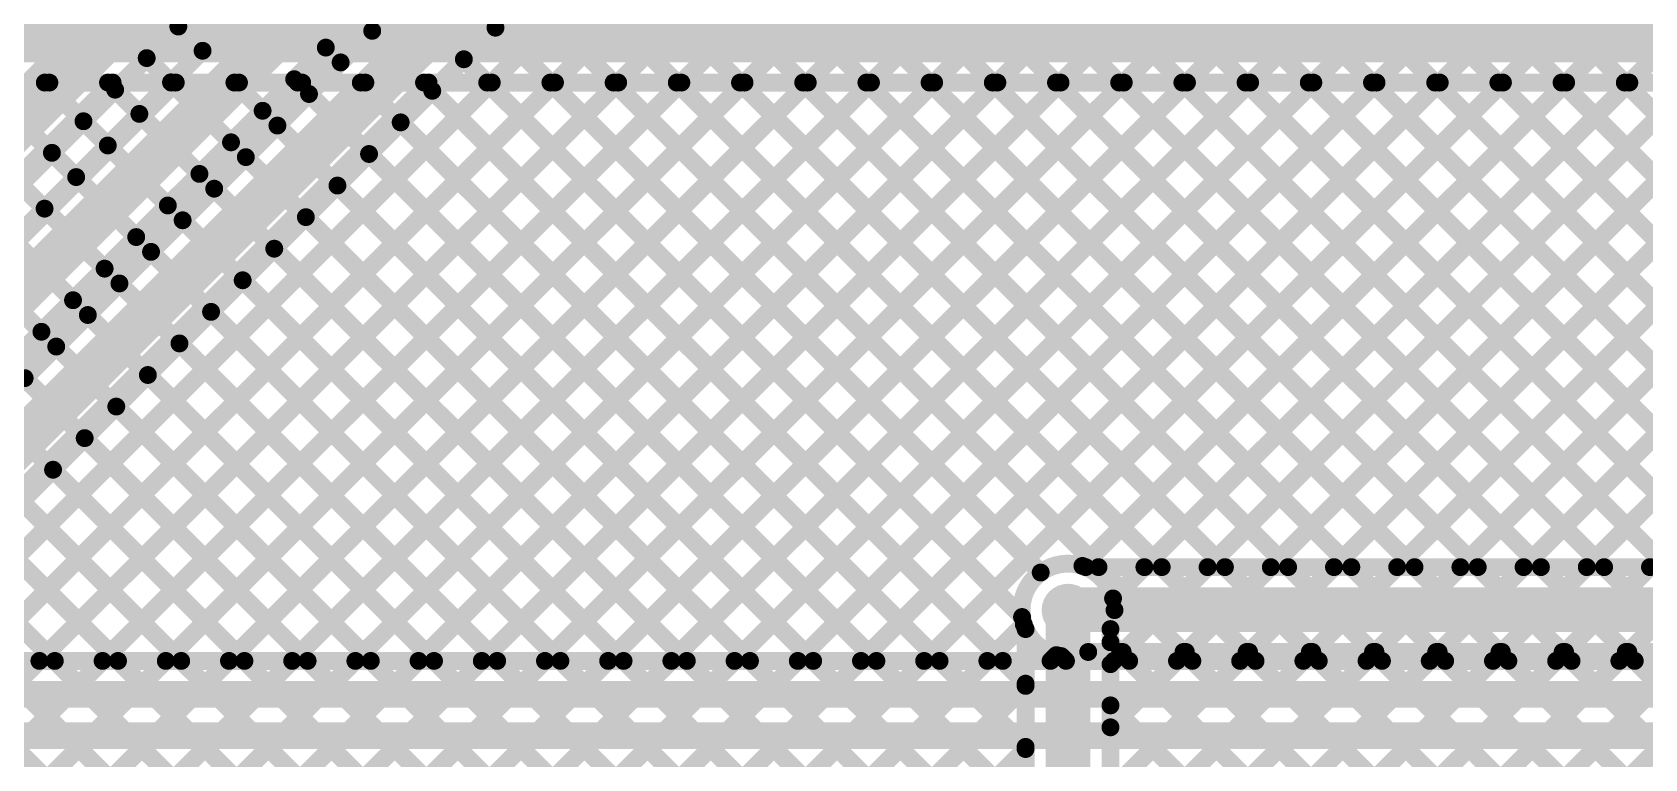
# Model space of a CAD drawing. Header units: millimetres. Extents: x -0.08 to 7.12, y -0.08 to 3.98.
# Drawn here: x 1.291 to 2.013, y 2.601 to 2.927 of the extents above; entities that cross this region are included whole.
import ezdxf

# ---------------------------------------------------------------- set-up
doc = ezdxf.new("R2010")
doc.units = ezdxf.units.MM
doc.header["$MEASUREMENT"] = 0
for name, color, linetype in [('BottomLayer', 5, 'Continuous'), ('TopLayer', 1, 'Continuous'), ('ViaHoleLayer', 16, 'Continuous')]:
    doc.layers.add(name, color=color, linetype=linetype)

msp = doc.modelspace()

# ---------------------------------------------------------------- hatches: boundary and pattern name
at = {"layer": 'BottomLayer'}
h = msp.add_hatch(color=5, dxfattribs=at)
edge = h.paths.add_edge_path()
edge.add_arc((1.75475, 2.66775), 0.01181, 0, 360)
at = {"layer": 'TopLayer'}
h = msp.add_hatch(color=1, dxfattribs=at)
edge = h.paths.add_edge_path()
edge.add_arc((1.75475, 2.66775), 0.01181, 0, 360)
at = {"layer": 'ViaHoleLayer'}
h = msp.add_hatch(color=16, dxfattribs=at)
edge = h.paths.add_edge_path()
edge.add_arc((1.75475, 2.66775), 0.00591, 0, 360)

# ---------------------------------------------------------------- linework, layer by layer
at = {"layer": 'BottomLayer'}
for points, const_width in [([(0.79428, 2.42774), (2.14254, 3.776)], 0.008), ([(0.79434, 2.42774), (1.6298, 3.2632)], 0.008), ([(0.80324, 2.40624), (1.645, 3.248)], 0.025), ([(0.81845, 2.39104), (1.65391, 3.2265)], 0.008), ([(0.84896, 2.341), (1.73446, 3.2265)], 0.008), ([(0.93381, 2.341), (1.81931, 3.2265)], 0.008), ([(1.2661, 2.645), (1.8476, 3.2265)], 0.008), ([(1.29438, 2.645), (1.87588, 3.2265)], 0.008), ([(1.32266, 2.645), (1.90416, 3.2265)], 0.008), ([(1.35095, 2.645), (1.93245, 3.2265)], 0.008), ([(1.37923, 2.645), (1.96073, 3.2265)], 0.008), ([(1.40752, 2.645), (1.98902, 3.2265)], 0.008), ([(1.4358, 2.645), (2.0173, 3.2265)], 0.008), ([(1.46409, 2.645), (2.04559, 3.2265)], 0.008), ([(1.49237, 2.645), (2.07387, 3.2265)], 0.008), ([(1.52065, 2.645), (2.10215, 3.2265)], 0.008), ([(1.54894, 2.645), (2.13044, 3.2265)], 0.008), ([(1.57722, 2.645), (2.15872, 3.2265)], 0.008), ([(1.60551, 2.645), (2.18701, 3.2265)], 0.008), ([(1.63379, 2.645), (2.21529, 3.2265)], 0.008), ([(1.66208, 2.645), (2.24358, 3.2265)], 0.008), ([(1.68145, 3.2265), (2.22095, 2.687)], 0.008), ([(1.69036, 2.645), (2.27186, 3.2265)], 0.008), ([(1.70973, 3.2265), (2.24923, 2.687)], 0.008), ([(1.76119, 2.68754), (2.30014, 3.2265)], 0.008), ([(1.78893, 2.687), (2.32843, 3.2265)], 0.008), ([(1.81721, 2.687), (2.35671, 3.2265)], 0.008), ([(1.8455, 2.687), (2.385, 3.2265)], 0.008), ([(1.87378, 2.687), (2.41328, 3.2265)], 0.008), ([(1.90207, 2.687), (2.44157, 3.2265)], 0.008), ([(1.93035, 2.687), (2.46985, 3.2265)], 0.008), ([(1.95863, 2.687), (2.49813, 3.2265)], 0.008), ([(1.98692, 2.687), (2.52642, 3.2265)], 0.008), ([(2.0152, 2.687), (2.5547, 3.2265)], 0.008), ([(1.71467, 3.165), (2.19266, 2.687)], 0.008), ([(0.82913, 2.38), (1.61234, 3.16321)], 0.008), ([(0.837, 2.361), (1.62931, 3.15331)], 0.02), ([(0.89741, 2.38128), (1.67756, 3.16143)], 0.008), ([(0.90881, 2.36581), (1.697, 3.154)], 0.02), ([(1.7119, 3.13948), (2.16438, 2.687)], 0.008), ([(0.85046, 2.34759), (1.63692, 3.13405)], 0.008), ([(0.92703, 2.35716), (1.70443, 3.13456)], 0.008), ([(1.69648, 3.12661), (2.1361, 2.687)], 0.008), ([(1.68234, 3.11247), (2.10781, 2.687)], 0.008), ([(1.6682, 3.09833), (2.07953, 2.687)], 0.008), ([(1.65406, 3.08419), (2.05124, 2.687)], 0.008), ([(1.63991, 3.07004), (2.02296, 2.687)], 0.008), ([(1.62577, 3.0559), (1.99467, 2.687)], 0.008), ([(1.61163, 3.04176), (1.96639, 2.687)], 0.008), ([(1.59749, 3.02762), (1.93811, 2.687)], 0.008), ([(1.58335, 3.01348), (1.90982, 2.687)], 0.008), ([(1.5692, 2.99933), (1.88154, 2.687)], 0.008), ([(1.55506, 2.98519), (1.85325, 2.687)], 0.008), ([(1.54092, 2.97105), (1.82497, 2.687)], 0.008), ([(1.52678, 2.95691), (1.79668, 2.687)], 0.008), ([(1.51264, 2.94277), (1.7684, 2.687)], 0.008), ([(1.43671, 2.93384), (1.44334, 2.92721)], 0.008), ([(1.35655, 2.92914), (1.36741, 2.91828)], 0.008), ([(1.49849, 2.92862), (1.74252, 2.68459)], 0.008), ([(1.42257, 2.9197), (1.4292, 2.91307)], 0.008), ([(1.34241, 2.915), (1.35327, 2.90414)], 0.008), ([(1.48435, 2.91448), (1.73417, 2.66466)], 0.008), ([(1.40842, 2.90555), (1.41505, 2.89892)], 0.008), ([(1.32827, 2.90086), (1.33913, 2.89)], 0.008), ([(1.47021, 2.90034), (1.72555, 2.645)], 0.008), ([(1.39428, 2.89141), (1.40091, 2.88478)], 0.008), ([(1.31412, 2.88672), (1.32499, 2.87586)], 0.008), ([(1.45607, 2.8862), (1.69726, 2.645)], 0.008), ([(1.38014, 2.87727), (1.38677, 2.87064)], 0.008), ([(1.29998, 2.87258), (1.31084, 2.86171)], 0.008), ([(1.44192, 2.87205), (1.66898, 2.645)], 0.008), ([(1.366, 2.86313), (1.37263, 2.8565)], 0.008), ([(1.28584, 2.85843), (1.2967, 2.84757)], 0.008), ([(1.42778, 2.85791), (1.64069, 2.645)], 0.008), ([(1.35186, 2.84899), (1.35849, 2.84236)], 0.008), ([(1.41364, 2.84377), (1.61241, 2.645)], 0.008), ([(1.33771, 2.83484), (1.34434, 2.82821)], 0.008), ([(1.3995, 2.82963), (1.58413, 2.645)], 0.008), ([(1.32357, 2.8207), (1.3302, 2.81407)], 0.008), ([(1.38536, 2.81549), (1.55584, 2.645)], 0.008), ([(1.30943, 2.80656), (1.31606, 2.79993)], 0.008), ([(1.37121, 2.80134), (1.52756, 2.645)], 0.008), ([(1.29529, 2.79242), (1.30192, 2.78579)], 0.008), ([(1.35707, 2.7872), (1.49927, 2.645)], 0.008), ([(1.28115, 2.77828), (1.28778, 2.77165)], 0.008), ([(1.34293, 2.77306), (1.47099, 2.645)], 0.008), ([(1.32879, 2.75892), (1.4427, 2.645)], 0.008), ([(1.31465, 2.74478), (1.41442, 2.645)], 0.008), ([(1.3005, 2.73063), (1.38614, 2.645)], 0.008), ([(1.28636, 2.71649), (1.35785, 2.645)], 0.008), ([(1.27222, 2.70235), (1.32957, 2.645)], 0.008), ([(1.25808, 2.68821), (1.30128, 2.645)], 0.008), ([(1.76266, 2.687), (4.31474, 2.687)], 0.008), ([(1.75475, 2.668), (4.32261, 2.668)], 0.02), ([(1.71864, 2.645), (1.73496, 2.66132)], 0.008), ([(1.24754, 2.645), (4.34647, 2.645)], 0.008), ([(1.74693, 2.645), (1.74953, 2.6476)], 0.008), ([(1.75166, 2.64717), (1.75383, 2.645)], 0.008), ([(1.76378, 2.649), (4.32261, 2.649)], 0.008), ([(1.77521, 2.645), (1.77921, 2.649)], 0.008), ([(1.77812, 2.649), (1.78212, 2.645)], 0.008), ([(1.8035, 2.645), (1.8075, 2.649)], 0.008), ([(1.8064, 2.649), (1.8104, 2.645)], 0.008), ([(1.83178, 2.645), (1.83578, 2.649)], 0.008), ([(1.83468, 2.649), (1.83868, 2.645)], 0.008), ([(1.86007, 2.645), (1.86407, 2.649)], 0.008), ([(1.86297, 2.649), (1.86697, 2.645)], 0.008), ([(1.88835, 2.645), (1.89235, 2.649)], 0.008), ([(1.89125, 2.649), (1.89525, 2.645)], 0.008), ([(1.91663, 2.645), (1.92063, 2.649)], 0.008), ([(1.91954, 2.649), (1.92354, 2.645)], 0.008), ([(1.94492, 2.645), (1.94892, 2.649)], 0.008), ([(1.94782, 2.649), (1.95182, 2.645)], 0.008), ([(1.9732, 2.645), (1.9772, 2.649)], 0.008), ([(1.97611, 2.649), (1.98011, 2.645)], 0.008), ([(2.00149, 2.645), (2.00549, 2.649)], 0.008), ([(2.00439, 2.649), (2.00839, 2.645)], 0.008), ([(1.24754, 2.63), (4.35269, 2.63)], 0.012), ([(1.25451, 2.61151), (4.38419, 2.61151)], 0.012)]:
    msp.add_lwpolyline(points, dxfattribs=dict(at, const_width=const_width))
for points, const_width in [([(1.35455, 2.92914, 1), (1.35855, 2.92914, 1)], 0.004), ([(1.44134, 2.92721, 1), (1.44534, 2.92721, 1)], 0.004), ([(1.49649, 2.92862, 1), (1.50049, 2.92862, 1)], 0.004), ([(1.42057, 2.9197, 1), (1.42457, 2.9197, 1)], 0.004), ([(1.34041, 2.915, 1), (1.34441, 2.915, 1)], 0.004), ([(1.36541, 2.91828, 1), (1.36941, 2.91828, 1)], 0.004), ([(1.4272, 2.91307, 1), (1.4312, 2.91307, 1)], 0.004), ([(1.48235, 2.91448, 1), (1.48635, 2.91448, 1)], 0.004), ([(1.40642, 2.90555, 1), (1.41042, 2.90555, 1)], 0.004), ([(1.32627, 2.90086, 1), (1.33027, 2.90086, 1)], 0.004), ([(1.35127, 2.90414, 1), (1.35527, 2.90414, 1)], 0.004), ([(1.41305, 2.89892, 1), (1.41705, 2.89892, 1)], 0.004), ([(1.46821, 2.90034, 1), (1.47221, 2.90034, 1)], 0.004), ([(1.33713, 2.89, 1), (1.34113, 2.89, 1)], 0.004), ([(1.39228, 2.89141, 1), (1.39628, 2.89141, 1)], 0.004), ([(1.31212, 2.88672, 1), (1.31612, 2.88672, 1)], 0.004), ([(1.39891, 2.88478, 1), (1.40291, 2.88478, 1)], 0.004), ([(1.45407, 2.8862, 1), (1.45807, 2.8862, 1)], 0.004), ([(1.32299, 2.87586, 1), (1.32699, 2.87586, 1)], 0.004), ([(1.37814, 2.87727, 1), (1.38214, 2.87727, 1)], 0.004), ([(1.29798, 2.87258, 1), (1.30198, 2.87258, 1)], 0.004), ([(1.38477, 2.87064, 1), (1.38877, 2.87064, 1)], 0.004), ([(1.43992, 2.87205, 1), (1.44392, 2.87205, 1)], 0.004), ([(1.30884, 2.86171, 1), (1.31284, 2.86171, 1)], 0.004), ([(1.364, 2.86313, 1), (1.368, 2.86313, 1)], 0.004), ([(1.37063, 2.8565, 1), (1.37463, 2.8565, 1)], 0.004), ([(1.42578, 2.85791, 1), (1.42978, 2.85791, 1)], 0.004), ([(1.2947, 2.84757, 1), (1.2987, 2.84757, 1)], 0.004), ([(1.34986, 2.84899, 1), (1.35386, 2.84899, 1)], 0.004), ([(1.35649, 2.84236, 1), (1.36049, 2.84236, 1)], 0.004), ([(1.41164, 2.84377, 1), (1.41564, 2.84377, 1)], 0.004), ([(1.33571, 2.83484, 1), (1.33971, 2.83484, 1)], 0.004), ([(1.34234, 2.82821, 1), (1.34634, 2.82821, 1)], 0.004), ([(1.3975, 2.82963, 1), (1.4015, 2.82963, 1)], 0.004), ([(1.32157, 2.8207, 1), (1.32557, 2.8207, 1)], 0.004), ([(1.3282, 2.81407, 1), (1.3322, 2.81407, 1)], 0.004), ([(1.38336, 2.81549, 1), (1.38736, 2.81549, 1)], 0.004), ([(1.30743, 2.80656, 1), (1.31143, 2.80656, 1)], 0.004), ([(1.31406, 2.79993, 1), (1.31806, 2.79993, 1)], 0.004), ([(1.36921, 2.80134, 1), (1.37321, 2.80134, 1)], 0.004), ([(1.29329, 2.79242, 1), (1.29729, 2.79242, 1)], 0.004), ([(1.29992, 2.78579, 1), (1.30392, 2.78579, 1)], 0.004), ([(1.35507, 2.7872, 1), (1.35907, 2.7872, 1)], 0.004), ([(1.28578, 2.77165, 1), (1.28978, 2.77165, 1)], 0.004), ([(1.34093, 2.77306, 1), (1.34493, 2.77306, 1)], 0.004), ([(1.32679, 2.75892, 1), (1.33079, 2.75892, 1)], 0.004), ([(1.31265, 2.74478, 1), (1.31665, 2.74478, 1)], 0.004), ([(1.2985, 2.73063, 1), (1.3025, 2.73063, 1)], 0.004), ([(1.74052, 2.68459, 1), (1.74452, 2.68459, 1)], 0.004), ([(1.75919, 2.68754, 1), (1.76319, 2.68754, 1)], 0.004), ([(1.76066, 2.687, 1), (1.76466, 2.687, 1)], 0.004), ([(1.76066, 2.687, 1), (1.76466, 2.687, 1)], 0.004), ([(1.7664, 2.687, 1), (1.7704, 2.687, 1)], 0.004), ([(1.78693, 2.687, 1), (1.79093, 2.687, 1)], 0.004), ([(1.79468, 2.687, 1), (1.79868, 2.687, 1)], 0.004), ([(1.81521, 2.687, 1), (1.81921, 2.687, 1)], 0.004), ([(1.82297, 2.687, 1), (1.82697, 2.687, 1)], 0.004), ([(1.8435, 2.687, 1), (1.8475, 2.687, 1)], 0.004), ([(1.85125, 2.687, 1), (1.85525, 2.687, 1)], 0.004), ([(1.87178, 2.687, 1), (1.87578, 2.687, 1)], 0.004), ([(1.87954, 2.687, 1), (1.88354, 2.687, 1)], 0.004), ([(1.90007, 2.687, 1), (1.90407, 2.687, 1)], 0.004), ([(1.90782, 2.687, 1), (1.91182, 2.687, 1)], 0.004), ([(1.92835, 2.687, 1), (1.93235, 2.687, 1)], 0.004), ([(1.93611, 2.687, 1), (1.94011, 2.687, 1)], 0.004), ([(1.95663, 2.687, 1), (1.96063, 2.687, 1)], 0.004), ([(1.96439, 2.687, 1), (1.96839, 2.687, 1)], 0.004), ([(1.98492, 2.687, 1), (1.98892, 2.687, 1)], 0.004), ([(1.99267, 2.687, 1), (1.99667, 2.687, 1)], 0.004), ([(2.0132, 2.687, 1), (2.0172, 2.687, 1)], 0.004), ([(1.74975, 2.668, 1), (1.75975, 2.668, 1)], 0.01), ([(1.73217, 2.66466, 1), (1.73617, 2.66466, 1)], 0.004), ([(1.73296, 2.66132, 1), (1.73696, 2.66132, 1)], 0.004), ([(1.29238, 2.645, 1), (1.29638, 2.645, 1)], 0.004), ([(1.29928, 2.645, 1), (1.30328, 2.645, 1)], 0.004), ([(1.32066, 2.645, 1), (1.32466, 2.645, 1)], 0.004), ([(1.32757, 2.645, 1), (1.33157, 2.645, 1)], 0.004), ([(1.34895, 2.645, 1), (1.35295, 2.645, 1)], 0.004), ([(1.35585, 2.645, 1), (1.35985, 2.645, 1)], 0.004), ([(1.37723, 2.645, 1), (1.38123, 2.645, 1)], 0.004), ([(1.38414, 2.645, 1), (1.38814, 2.645, 1)], 0.004), ([(1.40552, 2.645, 1), (1.40952, 2.645, 1)], 0.004), ([(1.41242, 2.645, 1), (1.41642, 2.645, 1)], 0.004), ([(1.4338, 2.645, 1), (1.4378, 2.645, 1)], 0.004), ([(1.4407, 2.645, 1), (1.4447, 2.645, 1)], 0.004), ([(1.46209, 2.645, 1), (1.46609, 2.645, 1)], 0.004), ([(1.46899, 2.645, 1), (1.47299, 2.645, 1)], 0.004), ([(1.49037, 2.645, 1), (1.49437, 2.645, 1)], 0.004), ([(1.49727, 2.645, 1), (1.50127, 2.645, 1)], 0.004), ([(1.51865, 2.645, 1), (1.52265, 2.645, 1)], 0.004), ([(1.52556, 2.645, 1), (1.52956, 2.645, 1)], 0.004), ([(1.54694, 2.645, 1), (1.55094, 2.645, 1)], 0.004), ([(1.55384, 2.645, 1), (1.55784, 2.645, 1)], 0.004), ([(1.57522, 2.645, 1), (1.57922, 2.645, 1)], 0.004), ([(1.58213, 2.645, 1), (1.58613, 2.645, 1)], 0.004), ([(1.60351, 2.645, 1), (1.60751, 2.645, 1)], 0.004), ([(1.61041, 2.645, 1), (1.61441, 2.645, 1)], 0.004), ([(1.63179, 2.645, 1), (1.63579, 2.645, 1)], 0.004), ([(1.63869, 2.645, 1), (1.64269, 2.645, 1)], 0.004), ([(1.66008, 2.645, 1), (1.66408, 2.645, 1)], 0.004), ([(1.66698, 2.645, 1), (1.67098, 2.645, 1)], 0.004), ([(1.68836, 2.645, 1), (1.69236, 2.645, 1)], 0.004), ([(1.69526, 2.645, 1), (1.69926, 2.645, 1)], 0.004), ([(1.71664, 2.645, 1), (1.72064, 2.645, 1)], 0.004), ([(1.72355, 2.645, 1), (1.72755, 2.645, 1)], 0.004), ([(1.74493, 2.645, 1), (1.74893, 2.645, 1)], 0.004), ([(1.74753, 2.6476, 1), (1.75153, 2.6476, 1)], 0.004), ([(1.74966, 2.64717, 1), (1.75366, 2.64717, 1)], 0.004), ([(1.75183, 2.645, 1), (1.75583, 2.645, 1)], 0.004), ([(1.76178, 2.649, 1), (1.76578, 2.649, 1)], 0.004), ([(1.76178, 2.649, 1), (1.76578, 2.649, 1)], 0.004), ([(1.77321, 2.645, 1), (1.77721, 2.645, 1)], 0.004), ([(1.77612, 2.649, 1), (1.78012, 2.649, 1)], 0.004), ([(1.77721, 2.649, 1), (1.78121, 2.649, 1)], 0.004), ([(1.78012, 2.645, 1), (1.78412, 2.645, 1)], 0.004), ([(1.8015, 2.645, 1), (1.8055, 2.645, 1)], 0.004), ([(1.8044, 2.649, 1), (1.8084, 2.649, 1)], 0.004), ([(1.8055, 2.649, 1), (1.8095, 2.649, 1)], 0.004), ([(1.8084, 2.645, 1), (1.8124, 2.645, 1)], 0.004), ([(1.82978, 2.645, 1), (1.83378, 2.645, 1)], 0.004), ([(1.83268, 2.649, 1), (1.83668, 2.649, 1)], 0.004), ([(1.83378, 2.649, 1), (1.83778, 2.649, 1)], 0.004), ([(1.83668, 2.645, 1), (1.84068, 2.645, 1)], 0.004), ([(1.85807, 2.645, 1), (1.86207, 2.645, 1)], 0.004), ([(1.86097, 2.649, 1), (1.86497, 2.649, 1)], 0.004), ([(1.86207, 2.649, 1), (1.86607, 2.649, 1)], 0.004), ([(1.86497, 2.645, 1), (1.86897, 2.645, 1)], 0.004), ([(1.88635, 2.645, 1), (1.89035, 2.645, 1)], 0.004), ([(1.88925, 2.649, 1), (1.89325, 2.649, 1)], 0.004), ([(1.89035, 2.649, 1), (1.89435, 2.649, 1)], 0.004), ([(1.89325, 2.645, 1), (1.89725, 2.645, 1)], 0.004), ([(1.91463, 2.645, 1), (1.91863, 2.645, 1)], 0.004), ([(1.91754, 2.649, 1), (1.92154, 2.649, 1)], 0.004), ([(1.91863, 2.649, 1), (1.92263, 2.649, 1)], 0.004), ([(1.92154, 2.645, 1), (1.92554, 2.645, 1)], 0.004), ([(1.94292, 2.645, 1), (1.94692, 2.645, 1)], 0.004), ([(1.94582, 2.649, 1), (1.94982, 2.649, 1)], 0.004), ([(1.94692, 2.649, 1), (1.95092, 2.649, 1)], 0.004), ([(1.94982, 2.645, 1), (1.95382, 2.645, 1)], 0.004), ([(1.9712, 2.645, 1), (1.9752, 2.645, 1)], 0.004), ([(1.97411, 2.649, 1), (1.97811, 2.649, 1)], 0.004), ([(1.9752, 2.649, 1), (1.9792, 2.649, 1)], 0.004), ([(1.97811, 2.645, 1), (1.98211, 2.645, 1)], 0.004), ([(1.99949, 2.645, 1), (2.00349, 2.645, 1)], 0.004), ([(2.00239, 2.649, 1), (2.00639, 2.649, 1)], 0.004), ([(2.00349, 2.649, 1), (2.00749, 2.649, 1)], 0.004), ([(2.00639, 2.645, 1), (2.01039, 2.645, 1)], 0.004)]:
    msp.add_lwpolyline(points, format="xyb", close=True, dxfattribs=dict(at, const_width=const_width))
at = {"layer": 'BottomLayer', "const_width": 0.008}
msp.add_lwpolyline([(1.76378, 2.649, -1.54058), (1.76266, 2.687)], format="xyb", dxfattribs=at)
at = {"layer": 'TopLayer'}
for points, const_width in [([(0.97403, 2.92303), (3.97468, 2.92303)], 0.02), ([(0.9819, 2.90403), (3.95, 2.90403)], 0.008), ([(0.98568, 2.90403), (1.46571, 2.424)], 0.008), ([(1.01397, 2.90403), (1.494, 2.424)], 0.008), ([(1.04225, 2.90403), (1.52228, 2.424)], 0.008), ([(1.07054, 2.90403), (1.55057, 2.424)], 0.008), ([(1.09882, 2.90403), (1.57885, 2.424)], 0.008), ([(1.12461, 2.72979), (1.29885, 2.90403)], 0.008), ([(1.1271, 2.90403), (1.60714, 2.424)], 0.008), ([(1.13876, 2.71565), (1.32714, 2.90403)], 0.008), ([(1.1529, 2.70151), (1.35542, 2.90403)], 0.008), ([(1.15539, 2.90403), (1.73575, 2.32367)], 0.008), ([(1.16704, 2.68737), (1.38371, 2.90403)], 0.008), ([(1.18118, 2.67322), (1.41199, 2.90403)], 0.008), ([(1.18367, 2.90403), (1.73575, 2.35195)], 0.008), ([(1.19532, 2.65908), (1.44027, 2.90403)], 0.008), ([(1.19532, 2.65908), (1.44027, 2.90403)], 0.008), ([(1.20947, 2.64494), (1.46856, 2.90403)], 0.008), ([(1.21196, 2.90403), (1.73575, 2.38024)], 0.008), ([(1.22361, 2.6308), (1.49684, 2.90403)], 0.008), ([(1.23775, 2.61665), (1.52513, 2.90403)], 0.008), ([(1.24024, 2.90403), (1.73575, 2.40852)], 0.008), ([(1.25189, 2.60251), (1.55341, 2.90403)], 0.008), ([(1.26604, 2.58837), (1.5817, 2.90403)], 0.008), ([(1.26853, 2.90403), (1.73575, 2.43681)], 0.008), ([(1.28018, 2.57423), (1.60998, 2.90403)], 0.008), ([(1.29432, 2.56009), (1.63826, 2.90403)], 0.008), ([(1.29681, 2.90403), (1.73575, 2.46509)], 0.008), ([(1.30846, 2.54594), (1.66655, 2.90403)], 0.008), ([(1.3226, 2.5318), (1.69483, 2.90403)], 0.008), ([(1.32509, 2.90403), (1.73575, 2.49337)], 0.008), ([(1.33004, 2.45439), (1.77969, 2.90403)], 0.008), ([(1.33004, 2.48267), (1.7514, 2.90403)], 0.008), ([(1.33004, 2.39782), (1.83625, 2.90403)], 0.008), ([(1.33004, 2.42611), (1.80797, 2.90403)], 0.008), ([(1.33004, 2.34125), (1.89282, 2.90403)], 0.008), ([(1.33004, 2.36954), (1.86454, 2.90403)], 0.008), ([(1.33004, 2.51096), (1.72312, 2.90403)], 0.008), ([(1.35338, 2.90403), (1.73575, 2.52166)], 0.008), ([(1.38166, 2.90403), (1.73575, 2.54994)], 0.008), ([(1.40995, 2.90403), (1.73575, 2.57823)], 0.008), ([(1.43823, 2.90403), (1.73575, 2.60651)], 0.008), ([(1.44108, 2.424), (1.92111, 2.90403)], 0.008), ([(1.46652, 2.90403), (1.73575, 2.6348)], 0.008), ([(1.46936, 2.424), (1.94939, 2.90403)], 0.008), ([(1.4948, 2.90403), (1.73417, 2.66466)], 0.008), ([(1.52309, 2.90403), (1.74252, 2.68459)], 0.008), ([(1.55137, 2.90403), (2.35699, 2.09841)], 0.008), ([(1.57965, 2.90403), (2.35699, 2.12669)], 0.008), ([(1.60794, 2.90403), (2.35699, 2.15498)], 0.008), ([(1.63622, 2.90403), (2.35699, 2.18326)], 0.008), ([(1.66451, 2.90403), (2.35699, 2.21155)], 0.008), ([(1.69279, 2.90403), (2.35699, 2.23983)], 0.008), ([(1.72108, 2.90403), (2.35699, 2.26812)], 0.008), ([(1.74936, 2.90403), (2.35864, 2.29475)], 0.008), ([(1.76119, 2.68754), (1.97768, 2.90403)], 0.008), ([(1.77375, 2.36069), (2.31709, 2.90403)], 0.008), ([(1.77375, 2.61525), (2.06253, 2.90403)], 0.008), ([(1.77375, 2.58697), (2.09081, 2.90403)], 0.008), ([(1.77375, 2.64354), (2.03424, 2.90403)], 0.008), ([(1.77375, 2.5304), (2.14738, 2.90403)], 0.008), ([(1.77375, 2.55868), (2.1191, 2.90403)], 0.008), ([(1.77375, 2.44555), (2.23223, 2.90403)], 0.008), ([(1.77375, 2.47383), (2.20395, 2.90403)], 0.008), ([(1.77375, 2.38898), (2.2888, 2.90403)], 0.008), ([(1.77375, 2.41726), (2.26052, 2.90403)], 0.008), ([(1.77375, 2.50212), (2.17567, 2.90403)], 0.008), ([(1.7749, 2.67297), (2.00596, 2.90403)], 0.008), ([(1.77764, 2.90403), (2.3719, 2.30977)], 0.008), ([(1.80593, 2.90403), (2.38604, 2.32391)], 0.008), ([(1.83421, 2.90403), (2.40019, 2.33806)], 0.008), ([(1.8625, 2.90403), (2.41433, 2.3522)], 0.008), ([(1.89078, 2.90403), (2.42847, 2.36634)], 0.008), ([(1.91907, 2.90403), (2.44261, 2.38048)], 0.008), ([(1.94735, 2.90403), (2.45676, 2.39463)], 0.008), ([(1.97563, 2.90403), (2.4709, 2.40877)], 0.008), ([(2.00392, 2.90403), (2.48504, 2.42291)], 0.008), ([(1.75475, 2.0771), (1.75475, 2.66775)], 0.02), ([(1.49764, 2.424), (1.73496, 2.66132)], 0.008), ([(1.73575, 2.08497), (1.73575, 2.65926)], 0.008), ([(1.77375, 2.24817), (1.77375, 2.65926)], 0.008), ([(1.77375, 2.65336), (2.34957, 2.07755)], 0.008), ([(1.52593, 2.424), (1.73575, 2.63382)], 0.008), ([(1.77375, 2.62508), (2.31608, 2.08275)], 0.008), ([(1.55421, 2.424), (1.73575, 2.60554)], 0.008)]:
    msp.add_lwpolyline(points, dxfattribs=dict(at, const_width=const_width))
for points, const_width in [([(1.29481, 2.90403, 1), (1.29881, 2.90403, 1)], 0.004), ([(1.29685, 2.90403, 1), (1.30085, 2.90403, 1)], 0.004), ([(1.32309, 2.90403, 1), (1.32709, 2.90403, 1)], 0.004), ([(1.32514, 2.90403, 1), (1.32914, 2.90403, 1)], 0.004), ([(1.35138, 2.90403, 1), (1.35538, 2.90403, 1)], 0.004), ([(1.35342, 2.90403, 1), (1.35742, 2.90403, 1)], 0.004), ([(1.37966, 2.90403, 1), (1.38366, 2.90403, 1)], 0.004), ([(1.38171, 2.90403, 1), (1.38571, 2.90403, 1)], 0.004), ([(1.40795, 2.90403, 1), (1.41195, 2.90403, 1)], 0.004), ([(1.40999, 2.90403, 1), (1.41399, 2.90403, 1)], 0.004), ([(1.43623, 2.90403, 1), (1.44023, 2.90403, 1)], 0.004), ([(1.43827, 2.90403, 1), (1.44227, 2.90403, 1)], 0.004), ([(1.43827, 2.90403, 1), (1.44227, 2.90403, 1)], 0.004), ([(1.46452, 2.90403, 1), (1.46852, 2.90403, 1)], 0.004), ([(1.46656, 2.90403, 1), (1.47056, 2.90403, 1)], 0.004), ([(1.4928, 2.90403, 1), (1.4968, 2.90403, 1)], 0.004), ([(1.49484, 2.90403, 1), (1.49884, 2.90403, 1)], 0.004), ([(1.52109, 2.90403, 1), (1.52509, 2.90403, 1)], 0.004), ([(1.52313, 2.90403, 1), (1.52713, 2.90403, 1)], 0.004), ([(1.54937, 2.90403, 1), (1.55337, 2.90403, 1)], 0.004), ([(1.55141, 2.90403, 1), (1.55541, 2.90403, 1)], 0.004), ([(1.57765, 2.90403, 1), (1.58165, 2.90403, 1)], 0.004), ([(1.5797, 2.90403, 1), (1.5837, 2.90403, 1)], 0.004), ([(1.60594, 2.90403, 1), (1.60994, 2.90403, 1)], 0.004), ([(1.60798, 2.90403, 1), (1.61198, 2.90403, 1)], 0.004), ([(1.63422, 2.90403, 1), (1.63822, 2.90403, 1)], 0.004), ([(1.63626, 2.90403, 1), (1.64026, 2.90403, 1)], 0.004), ([(1.66251, 2.90403, 1), (1.66651, 2.90403, 1)], 0.004), ([(1.66455, 2.90403, 1), (1.66855, 2.90403, 1)], 0.004), ([(1.69079, 2.90403, 1), (1.69479, 2.90403, 1)], 0.004), ([(1.69283, 2.90403, 1), (1.69683, 2.90403, 1)], 0.004), ([(1.71908, 2.90403, 1), (1.72308, 2.90403, 1)], 0.004), ([(1.72112, 2.90403, 1), (1.72512, 2.90403, 1)], 0.004), ([(1.74736, 2.90403, 1), (1.75136, 2.90403, 1)], 0.004), ([(1.7494, 2.90403, 1), (1.7534, 2.90403, 1)], 0.004), ([(1.77564, 2.90403, 1), (1.77964, 2.90403, 1)], 0.004), ([(1.77769, 2.90403, 1), (1.78169, 2.90403, 1)], 0.004), ([(1.80393, 2.90403, 1), (1.80793, 2.90403, 1)], 0.004), ([(1.80597, 2.90403, 1), (1.80997, 2.90403, 1)], 0.004), ([(1.83221, 2.90403, 1), (1.83621, 2.90403, 1)], 0.004), ([(1.83425, 2.90403, 1), (1.83825, 2.90403, 1)], 0.004), ([(1.8605, 2.90403, 1), (1.8645, 2.90403, 1)], 0.004), ([(1.86254, 2.90403, 1), (1.86654, 2.90403, 1)], 0.004), ([(1.88878, 2.90403, 1), (1.89278, 2.90403, 1)], 0.004), ([(1.89082, 2.90403, 1), (1.89482, 2.90403, 1)], 0.004), ([(1.91707, 2.90403, 1), (1.92107, 2.90403, 1)], 0.004), ([(1.91911, 2.90403, 1), (1.92311, 2.90403, 1)], 0.004), ([(1.94535, 2.90403, 1), (1.94935, 2.90403, 1)], 0.004), ([(1.94739, 2.90403, 1), (1.95139, 2.90403, 1)], 0.004), ([(1.97363, 2.90403, 1), (1.97763, 2.90403, 1)], 0.004), ([(1.97568, 2.90403, 1), (1.97968, 2.90403, 1)], 0.004), ([(2.00192, 2.90403, 1), (2.00592, 2.90403, 1)], 0.004), ([(2.00396, 2.90403, 1), (2.00796, 2.90403, 1)], 0.004), ([(1.74052, 2.68459, 1), (1.74452, 2.68459, 1)], 0.004), ([(1.75919, 2.68754, 1), (1.76319, 2.68754, 1)], 0.004), ([(1.74975, 2.66775, 1), (1.75975, 2.66775, 1)], 0.01), ([(1.7729, 2.67297, 1), (1.7769, 2.67297, 1)], 0.004), ([(1.77356, 2.66775, 1), (1.77756, 2.66775, 1)], 0.004), ([(1.77356, 2.66775, 1), (1.77756, 2.66775, 1)], 0.004), ([(1.73217, 2.66466, 1), (1.73617, 2.66466, 1)], 0.004), ([(1.73296, 2.66132, 1), (1.73696, 2.66132, 1)], 0.004), ([(1.73375, 2.65926, 1), (1.73775, 2.65926, 1)], 0.004), ([(1.73375, 2.65926, 1), (1.73775, 2.65926, 1)], 0.004), ([(1.77175, 2.65926, 1), (1.77575, 2.65926, 1)], 0.004), ([(1.77175, 2.65926, 1), (1.77575, 2.65926, 1)], 0.004), ([(1.77175, 2.65336, 1), (1.77575, 2.65336, 1)], 0.004), ([(1.77175, 2.64354, 1), (1.77575, 2.64354, 1)], 0.004), ([(1.73375, 2.6348, 1), (1.73775, 2.6348, 1)], 0.004), ([(1.73375, 2.63382, 1), (1.73775, 2.63382, 1)], 0.004), ([(1.77175, 2.62508, 1), (1.77575, 2.62508, 1)], 0.004), ([(1.77175, 2.61525, 1), (1.77575, 2.61525, 1)], 0.004), ([(1.73375, 2.60651, 1), (1.73775, 2.60651, 1)], 0.004), ([(1.73375, 2.60554, 1), (1.73775, 2.60554, 1)], 0.004)]:
    msp.add_lwpolyline(points, format="xyb", close=True, dxfattribs=dict(at, const_width=const_width))
at = {"layer": 'TopLayer', "const_width": 0.008}
for points in [[(1.73575, 2.65926, -1.235776), (1.77556, 2.66775)], [(1.77556, 2.66775, -0.105456), (1.77375, 2.65926)]]:
    msp.add_lwpolyline(points, format="xyb", dxfattribs=at)

doc.saveas('drawing.dxf')
